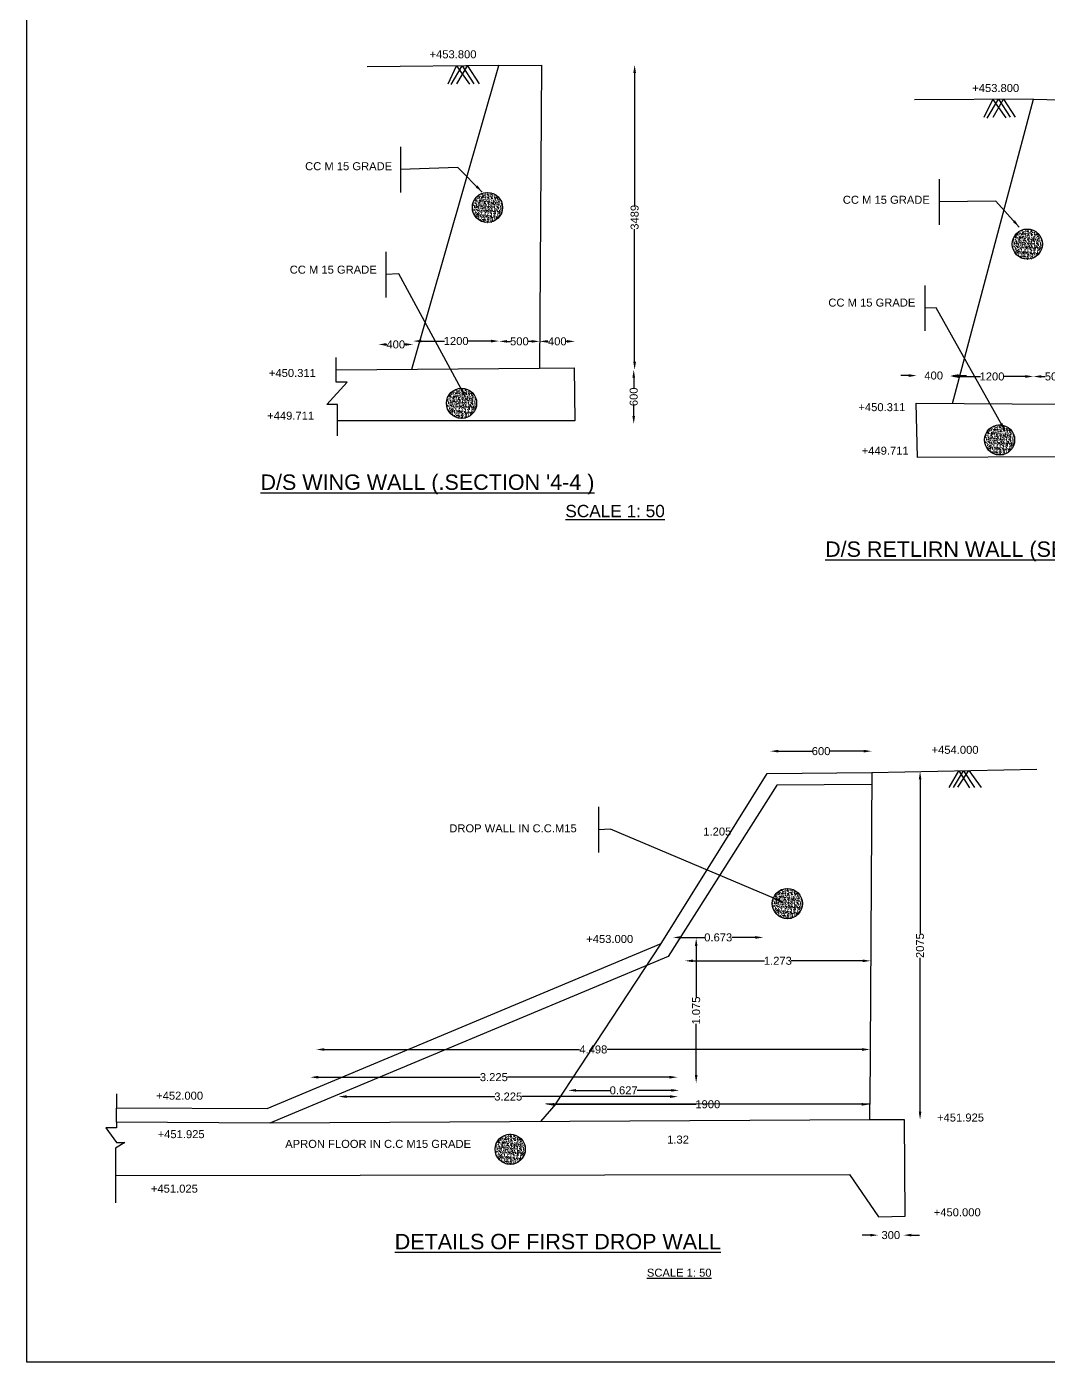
# Model space of a CAD drawing. Header units: millimetres. Extents: x 5124 to 2523482, y 2311 to 44401310.
# Drawn here: x 2518477 to 2520136, y 44397501 to 44399670 of the extents above; entities that cross this region are included whole.
import ezdxf

# ---------------------------------------------------------------- set-up
doc = ezdxf.new("R2010")
doc.units = ezdxf.units.MM
doc.header["$MEASUREMENT"] = 0
for name, color, linetype in [('DIMENSION', 7, 'Continuous'), ('DRAWING', 2, 'Continuous'), ('TEXT', 7, 'Continuous')]:
    doc.layers.add(name, color=color, linetype=linetype)
doc.styles.get("Standard").update_dxf_attribs({"font": 'arial.ttf', "height": 13})
doc.dimstyles.get("Standard").update_dxf_attribs({"dimtxt": 13, "dimasz": 13, "dimexe": 0.18, "dimexo": 0.0625, "dimgap": 0.09, "dimtad": 0, "dimdec": 0, "dimzin": 0, "dimdsep": 46, "dimtxsty": 'Standard', "dimcen": 0.09, "dimse1": 1, "dimse2": 1, "dimclrd": 1, "dimadec": 0, "dimazin": 0, "dimtfac": 1, "dimtdec": 0, "dimtofl": 0, "dimtmove": 0, "dimatfit": 3, "dimfxl": 1, "dimtolj": 1, "dimtzin": 0, "dimarcsym": 0})

# ---------------------------------------------------------------- blocks, each defined once
blk = doc.blocks.new('*D53')
at = {"layer": 'Defpoints', "color": 0, "transparency": 16777216}
for p in [(2519467.5, 44399608), (2519464, 44399113), (2519466.5, 44399113)]:
    blk.add_point(p, dxfattribs=at)
at = {"layer": 'DIMENSION', "color": 1, "lineweight": -2, "transparency": 16777216}
for p, q in [((2519464, 44399595), (2519464, 44399380)), ((2519464, 44399126), (2519464, 44399341))]:
    blk.add_line(p, q, dxfattribs=at)
at = {"layer": 'DIMENSION', "color": 1, "transparency": 16777216}
for points in [[(2519461.8, 44399595), (2519466.2, 44399595), (2519464, 44399608)], [(2519461.8, 44399126), (2519466.2, 44399126), (2519464, 44399113)]]:
    blk.add_solid(points, dxfattribs=at)
at = {"layer": 'DIMENSION', "color": 0, "transparency": 16777216, "insert": (2519464, 44399360.5), "char_height": 13, "attachment_point": 5, "rotation": 90}
blk.add_mtext('\\A1;3489', dxfattribs=at)
blk = doc.blocks.new('*D54')
at = {"layer": 'Defpoints', "color": 0, "transparency": 16777216}
for p in [(2519464, 44399113), (2519462.5, 44399025), (2519467.5, 44399025)]:
    blk.add_point(p, dxfattribs=at)
at = {"layer": 'DIMENSION', "color": 1, "lineweight": -2, "transparency": 16777216}
for p, q in [((2519462.5, 44399100), (2519462.5, 44399083.5)), ((2519462.5, 44399038), (2519462.5, 44399054.5))]:
    blk.add_line(p, q, dxfattribs=at)
at = {"layer": 'DIMENSION', "color": 1, "transparency": 16777216}
for points in [[(2519460.3, 44399100), (2519464.7, 44399100), (2519462.5, 44399113)], [(2519460.3, 44399038), (2519464.7, 44399038), (2519462.5, 44399025)]]:
    blk.add_solid(points, dxfattribs=at)
at = {"layer": 'DIMENSION', "color": 0, "transparency": 16777216, "insert": (2519462.5, 44399069), "char_height": 13, "attachment_point": 5, "rotation": 90}
blk.add_mtext('\\A1;600', dxfattribs=at)
blk = doc.blocks.new('*D55')
at = {"layer": 'Defpoints', "color": 0, "transparency": 16777216}
for p in [(2519048, 44399155), (2519048, 44399154), (2519104.5, 44399157)]:
    blk.add_point(p, dxfattribs=at)
at = {"layer": 'DIMENSION', "color": 1, "lineweight": -2, "transparency": 16777216}
for p, q in [((2519061, 44399154), (2519061.6, 44399154)), ((2519091.5, 44399154), (2519090.9, 44399154))]:
    blk.add_line(p, q, dxfattribs=at)
at = {"layer": 'DIMENSION', "color": 1, "transparency": 16777216}
for points in [[(2519061, 44399156.2), (2519061, 44399151.8), (2519048, 44399154)], [(2519091.5, 44399156.2), (2519091.5, 44399151.8), (2519104.5, 44399154)]]:
    blk.add_solid(points, dxfattribs=at)
at = {"layer": 'DIMENSION', "color": 0, "transparency": 16777216, "insert": (2519076.2, 44399154), "char_height": 13, "attachment_point": 5}
blk.add_mtext('\\A1;400', dxfattribs=at)
blk = doc.blocks.new('*D56')
at = {"layer": 'Defpoints', "color": 0, "transparency": 16777216}
for p in [(2519104.5, 44399154), (2519244, 44399159.5), (2519244, 44399158)]:
    blk.add_point(p, dxfattribs=at)
at = {"layer": 'DIMENSION', "color": 1, "lineweight": -2, "transparency": 16777216}
for p, q in [((2519117.5, 44399159.5), (2519155.4, 44399159.5)), ((2519231, 44399159.5), (2519193.1, 44399159.5))]:
    blk.add_line(p, q, dxfattribs=at)
at = {"layer": 'DIMENSION', "color": 1, "transparency": 16777216}
for points in [[(2519117.5, 44399161.7), (2519117.5, 44399157.3), (2519104.5, 44399159.5)], [(2519231, 44399161.7), (2519231, 44399157.3), (2519244, 44399159.5)]]:
    blk.add_solid(points, dxfattribs=at)
at = {"layer": 'DIMENSION', "color": 0, "transparency": 16777216, "insert": (2519174.2, 44399159.5), "char_height": 13, "attachment_point": 5}
blk.add_mtext('\\A1;1200', dxfattribs=at)
blk = doc.blocks.new('*D57')
at = {"layer": 'Defpoints', "color": 0, "transparency": 16777216}
for p in [(2519244, 44399159.5), (2519309.8, 44399159), (2519309.8, 44399159)]:
    blk.add_point(p, dxfattribs=at)
at = {"layer": 'DIMENSION', "color": 1, "lineweight": -2, "transparency": 16777216}
for p, q in [((2519257, 44399159), (2519262.5, 44399159)), ((2519296.8, 44399159), (2519291.3, 44399159))]:
    blk.add_line(p, q, dxfattribs=at)
at = {"layer": 'DIMENSION', "color": 1, "transparency": 16777216}
for points in [[(2519257, 44399161.2), (2519257, 44399156.9), (2519244, 44399159)], [(2519296.8, 44399161.2), (2519296.8, 44399156.9), (2519309.8, 44399159)]]:
    blk.add_solid(points, dxfattribs=at)
at = {"layer": 'DIMENSION', "color": 0, "transparency": 16777216, "insert": (2519276.9, 44399159), "char_height": 13, "attachment_point": 5}
blk.add_mtext('\\A1;500', dxfattribs=at)
blk = doc.blocks.new('*D58')
at = {"layer": 'Defpoints', "color": 0, "transparency": 16777216}
for p in [(2519309.8, 44399159), (2519367, 44399159), (2519367, 44399156.5)]:
    blk.add_point(p, dxfattribs=at)
at = {"layer": 'DIMENSION', "color": 1, "lineweight": -2, "transparency": 16777216}
for p, q in [((2519322.8, 44399159), (2519323.7, 44399159)), ((2519354, 44399159), (2519353.1, 44399159))]:
    blk.add_line(p, q, dxfattribs=at)
at = {"layer": 'DIMENSION', "color": 1, "transparency": 16777216}
for points in [[(2519322.8, 44399161.2), (2519322.8, 44399156.8), (2519309.8, 44399159)], [(2519354, 44399161.2), (2519354, 44399156.8), (2519367, 44399159)]]:
    blk.add_solid(points, dxfattribs=at)
at = {"layer": 'DIMENSION', "color": 0, "transparency": 16777216, "insert": (2519338.4, 44399159), "char_height": 13, "attachment_point": 5}
blk.add_mtext('\\A1;400', dxfattribs=at)
blk = doc.blocks.new('*D59')
at = {"layer": 'Defpoints', "color": 0, "transparency": 16777216}
for p in [(2519922, 44399103.5), (2519977, 44399102), (2519922, 44399100.5)]:
    blk.add_point(p, dxfattribs=at)
at = {"layer": 'DIMENSION', "color": 1, "lineweight": -2, "transparency": 16777216}
for p, q in [((2519909, 44399103.5), (2519896, 44399103.5)), ((2519990, 44399103.5), (2520003, 44399103.5))]:
    blk.add_line(p, q, dxfattribs=at)
at = {"layer": 'DIMENSION', "color": 1, "transparency": 16777216}
for points in [[(2519909, 44399105.7), (2519909, 44399101.3), (2519922, 44399103.5)], [(2519990, 44399105.7), (2519990, 44399101.3), (2519977, 44399103.5)]]:
    blk.add_solid(points, dxfattribs=at)
at = {"layer": 'DIMENSION', "color": 0, "transparency": 16777216, "insert": (2519949.5, 44399103.5), "char_height": 13, "attachment_point": 5}
blk.add_mtext('\\A1;400', dxfattribs=at)
blk = doc.blocks.new('*D60')
at = {"layer": 'Defpoints', "color": 0, "transparency": 16777216}
for p in [(2519977, 44399106), (2520111.5, 44399102.5), (2520111.5, 44399102)]:
    blk.add_point(p, dxfattribs=at)
at = {"layer": 'DIMENSION', "color": 1, "lineweight": -2, "transparency": 16777216}
for p, q in [((2519990, 44399102), (2520025.4, 44399102)), ((2520098.5, 44399102), (2520063.1, 44399102))]:
    blk.add_line(p, q, dxfattribs=at)
at = {"layer": 'DIMENSION', "color": 1, "transparency": 16777216}
for points in [[(2519990, 44399104.2), (2519990, 44399099.8), (2519977, 44399102)], [(2520098.5, 44399104.2), (2520098.5, 44399099.8), (2520111.5, 44399102)]]:
    blk.add_solid(points, dxfattribs=at)
at = {"layer": 'DIMENSION', "color": 0, "transparency": 16777216, "insert": (2520044.2, 44399102), "char_height": 13, "attachment_point": 5}
blk.add_mtext('\\A1;1200', dxfattribs=at)
blk = doc.blocks.new('*D61')
at = {"layer": 'Defpoints', "color": 0, "transparency": 16777216}
for p in [(2520111.5, 44399102), (2520178.8, 44399102.3), (2520178.8, 44399102)]:
    blk.add_point(p, dxfattribs=at)
at = {"layer": 'DIMENSION', "color": 1, "lineweight": -2, "transparency": 16777216}
for p, q in [((2520124.5, 44399102), (2520130.7, 44399102)), ((2520165.8, 44399102), (2520159.6, 44399102))]:
    blk.add_line(p, q, dxfattribs=at)
at = {"layer": 'DIMENSION', "color": 1, "transparency": 16777216}
for points in [[(2520124.5, 44399104.2), (2520124.5, 44399099.8), (2520111.5, 44399102)], [(2520165.8, 44399104.2), (2520165.8, 44399099.8), (2520178.8, 44399102)]]:
    blk.add_solid(points, dxfattribs=at)
at = {"layer": 'DIMENSION', "color": 0, "transparency": 16777216, "insert": (2520145.1, 44399102), "char_height": 13, "attachment_point": 5}
blk.add_mtext('\\A1;500', dxfattribs=at)
blk = doc.blocks.new('*D99')
at = {"layer": 'Defpoints', "color": 0, "transparency": 16777216}
for p in [(2519859.4, 44397709), (2519900.4, 44397707.5), (2519900.4, 44397707.5)]:
    blk.add_point(p, dxfattribs=at)
at = {"layer": 'DIMENSION', "color": 1, "lineweight": -2, "transparency": 16777216}
for p, q in [((2519846.4, 44397707.5), (2519833.4, 44397707.5)), ((2519913.4, 44397707.5), (2519926.4, 44397707.5))]:
    blk.add_line(p, q, dxfattribs=at)
at = {"layer": 'DIMENSION', "color": 1, "transparency": 16777216}
for points in [[(2519846.4, 44397709.7), (2519846.4, 44397705.3), (2519859.4, 44397707.5)], [(2519913.4, 44397709.7), (2519913.4, 44397705.3), (2519900.4, 44397707.5)]]:
    blk.add_solid(points, dxfattribs=at)
at = {"layer": 'DIMENSION', "color": 0, "transparency": 16777216, "insert": (2519879.9, 44397707.5), "char_height": 13, "attachment_point": 5}
blk.add_mtext('\\A1;300', dxfattribs=at)
blk = doc.blocks.new('*D100')
at = {"layer": 'Defpoints', "color": 0, "transparency": 16777216}
for p in [(2519927.4, 44398460.5), (2519929, 44398460.5), (2519925.4, 44397895)]:
    blk.add_point(p, dxfattribs=at)
at = {"layer": 'DIMENSION', "color": 1, "lineweight": -2, "transparency": 16777216}
for p, q in [((2519927.4, 44398447.5), (2519927.4, 44398197.4)), ((2519927.4, 44397908), (2519927.4, 44398158.1))]:
    blk.add_line(p, q, dxfattribs=at)
at = {"layer": 'DIMENSION', "color": 1, "transparency": 16777216}
for points in [[(2519925.3, 44398447.5), (2519929.6, 44398447.5), (2519927.4, 44398460.5)], [(2519925.3, 44397908), (2519929.6, 44397908), (2519927.4, 44397895)]]:
    blk.add_solid(points, dxfattribs=at)
at = {"layer": 'DIMENSION', "color": 0, "transparency": 16777216, "insert": (2519927.4, 44398177.7), "char_height": 13, "attachment_point": 5, "rotation": 90}
blk.add_mtext('\\A1;2075', dxfattribs=at)
blk = doc.blocks.new('*D101')
at = {"layer": 'Defpoints', "color": 0, "transparency": 16777216}
for p in [(2519319.9, 44397920.5), (2519845.8, 44397920), (2519845.8, 44397920)]:
    blk.add_point(p, dxfattribs=at)
at = {"layer": 'DIMENSION', "color": 1, "lineweight": -2, "transparency": 16777216}
for p, q in [((2519332.9, 44397920), (2519564, 44397920)), ((2519832.8, 44397920), (2519601.7, 44397920))]:
    blk.add_line(p, q, dxfattribs=at)
at = {"layer": 'DIMENSION', "color": 1, "transparency": 16777216}
for points in [[(2519332.9, 44397922.2), (2519332.9, 44397917.8), (2519319.9, 44397920)], [(2519832.8, 44397922.2), (2519832.8, 44397917.8), (2519845.8, 44397920)]]:
    blk.add_solid(points, dxfattribs=at)
at = {"layer": 'DIMENSION', "color": 0, "transparency": 16777216, "insert": (2519582.8, 44397920), "char_height": 13, "attachment_point": 5}
blk.add_mtext('\\A1;1900', dxfattribs=at)
blk = doc.blocks.new('*D102')
at = {"layer": 'Defpoints', "color": 0, "transparency": 16777216}
for p in [(2519533.4, 44397964), (2519533.4, 44397962), (2518937.5, 44397916.9)]:
    blk.add_point(p, dxfattribs=at)
at = {"layer": 'DIMENSION', "color": 1, "lineweight": -2, "transparency": 16777216}
for p, q in [((2518950.5, 44397964), (2519213.4, 44397964)), ((2519520.4, 44397964), (2519257.5, 44397964))]:
    blk.add_line(p, q, dxfattribs=at)
at = {"layer": 'DIMENSION', "color": 1, "transparency": 16777216}
for points in [[(2518950.5, 44397966.2), (2518950.5, 44397961.8), (2518937.5, 44397964)], [(2519520.4, 44397966.2), (2519520.4, 44397961.8), (2519533.4, 44397964)]]:
    blk.add_solid(points, dxfattribs=at)
at = {"layer": 'DIMENSION', "color": 0, "transparency": 16777216, "insert": (2519235.4, 44397964), "char_height": 13, "attachment_point": 5}
blk.add_mtext('\\A1;3.225', dxfattribs=at)
blk = doc.blocks.new('*D103')
at = {"layer": 'Defpoints', "color": 0, "transparency": 16777216}
for p in [(2519356, 44397951.1), (2519356, 44397942.6), (2519536.4, 44397945.5)]:
    blk.add_point(p, dxfattribs=at)
at = {"layer": 'DIMENSION', "color": 1, "lineweight": -2, "transparency": 16777216}
for p, q in [((2519369, 44397942.6), (2519424.2, 44397942.6)), ((2519523.4, 44397942.6), (2519468.3, 44397942.6))]:
    blk.add_line(p, q, dxfattribs=at)
at = {"layer": 'DIMENSION', "color": 1, "transparency": 16777216}
for points in [[(2519369, 44397944.8), (2519369, 44397940.5), (2519356, 44397942.6)], [(2519523.4, 44397944.8), (2519523.4, 44397940.5), (2519536.4, 44397942.6)]]:
    blk.add_solid(points, dxfattribs=at)
at = {"layer": 'DIMENSION', "color": 0, "transparency": 16777216, "insert": (2519446.2, 44397942.6), "char_height": 13, "attachment_point": 5}
blk.add_mtext('\\A1;0.627', dxfattribs=at)
blk = doc.blocks.new('*D104')
at = {"layer": 'Defpoints', "color": 0, "transparency": 16777216}
for p in [(2519534.4, 44397954.5), (2518983.3, 44397936.1), (2518983.3, 44397932.5)]:
    blk.add_point(p, dxfattribs=at)
at = {"layer": 'DIMENSION', "color": 1, "lineweight": -2, "transparency": 16777216}
for p, q in [((2518996.3, 44397932.5), (2519236.8, 44397932.5)), ((2519521.4, 44397932.5), (2519280.9, 44397932.5))]:
    blk.add_line(p, q, dxfattribs=at)
at = {"layer": 'DIMENSION', "color": 1, "transparency": 16777216}
for points in [[(2518996.3, 44397934.7), (2518996.3, 44397930.3), (2518983.3, 44397932.5)], [(2519521.4, 44397934.7), (2519521.4, 44397930.3), (2519534.4, 44397932.5)]]:
    blk.add_solid(points, dxfattribs=at)
at = {"layer": 'DIMENSION', "color": 0, "transparency": 16777216, "insert": (2519258.8, 44397932.5), "char_height": 13, "attachment_point": 5}
blk.add_mtext('\\A1;3.225', dxfattribs=at)
blk = doc.blocks.new('*D105')
at = {"layer": 'Defpoints', "color": 0, "transparency": 16777216}
for p in [(2519846.3, 44398009), (2519846.3, 44398009), (2518947.4, 44397985)]:
    blk.add_point(p, dxfattribs=at)
at = {"layer": 'DIMENSION', "color": 1, "lineweight": -2, "transparency": 16777216}
for p, q in [((2518960.4, 44398009), (2519374.6, 44398009)), ((2519833.3, 44398009), (2519419.2, 44398009))]:
    blk.add_line(p, q, dxfattribs=at)
at = {"layer": 'DIMENSION', "color": 1, "transparency": 16777216}
for points in [[(2518960.4, 44398011.2), (2518960.4, 44398006.8), (2518947.4, 44398009)], [(2519833.3, 44398011.2), (2519833.3, 44398006.8), (2519846.3, 44398009)]]:
    blk.add_solid(points, dxfattribs=at)
at = {"layer": 'DIMENSION', "color": 0, "transparency": 16777216, "insert": (2519396.9, 44398009), "char_height": 13, "attachment_point": 5}
blk.add_mtext('\\A1;4.498', dxfattribs=at)
blk = doc.blocks.new('*D106')
at = {"layer": 'Defpoints', "color": 0, "transparency": 16777216}
for p in [(2519847, 44398153), (2519847, 44398136), (2519545.9, 44398123)]:
    blk.add_point(p, dxfattribs=at)
at = {"layer": 'DIMENSION', "color": 1, "lineweight": -2, "transparency": 16777216}
for p, q in [((2519558.9, 44398153), (2519675.1, 44398153)), ((2519834, 44398153), (2519717.9, 44398153))]:
    blk.add_line(p, q, dxfattribs=at)
at = {"layer": 'DIMENSION', "color": 1, "transparency": 16777216}
for points in [[(2519558.9, 44398155.2), (2519558.9, 44398150.8), (2519545.9, 44398153)], [(2519834, 44398155.2), (2519834, 44398150.8), (2519847, 44398153)]]:
    blk.add_solid(points, dxfattribs=at)
at = {"layer": 'DIMENSION', "color": 0, "transparency": 16777216, "insert": (2519696.5, 44398153), "char_height": 13, "attachment_point": 5}
blk.add_mtext('\\A1;1.273', dxfattribs=at)
blk = doc.blocks.new('*D107')
at = {"layer": 'Defpoints', "color": 0, "transparency": 16777216}
for p in [(2519526.4, 44398191), (2519526.4, 44398172.6), (2519672.9, 44398178)]:
    blk.add_point(p, dxfattribs=at)
at = {"layer": 'DIMENSION', "color": 1, "lineweight": -2, "transparency": 16777216}
for p, q in [((2519539.4, 44398191), (2519577.6, 44398191)), ((2519659.9, 44398191), (2519621.7, 44398191))]:
    blk.add_line(p, q, dxfattribs=at)
at = {"layer": 'DIMENSION', "color": 1, "transparency": 16777216}
for points in [[(2519539.4, 44398193.2), (2519539.4, 44398188.8), (2519526.4, 44398191)], [(2519659.9, 44398193.2), (2519659.9, 44398188.8), (2519672.9, 44398191)]]:
    blk.add_solid(points, dxfattribs=at)
at = {"layer": 'DIMENSION', "color": 0, "transparency": 16777216, "insert": (2519599.7, 44398191), "char_height": 13, "attachment_point": 5}
blk.add_mtext('\\A1;0.673', dxfattribs=at)
blk = doc.blocks.new('*D108')
at = {"layer": 'Defpoints', "color": 0, "transparency": 16777216}
for p in [(2519532.9, 44398189.9), (2519534.4, 44397954.5), (2519563.9, 44397954.5)]:
    blk.add_point(p, dxfattribs=at)
at = {"layer": 'DIMENSION', "color": 1, "lineweight": -2, "transparency": 16777216}
for p, q in [((2519563.9, 44398176.9), (2519563.9, 44398093.7)), ((2519563.9, 44397967.5), (2519563.9, 44398050.7))]:
    blk.add_line(p, q, dxfattribs=at)
at = {"layer": 'DIMENSION', "color": 1, "transparency": 16777216}
for points in [[(2519561.8, 44398176.9), (2519566.1, 44398176.9), (2519563.9, 44398189.9)], [(2519561.8, 44397967.5), (2519566.1, 44397967.5), (2519563.9, 44397954.5)]]:
    blk.add_solid(points, dxfattribs=at)
at = {"layer": 'DIMENSION', "color": 0, "transparency": 16777216, "insert": (2519563.9, 44398072.2), "char_height": 13, "attachment_point": 5, "rotation": 90}
blk.add_mtext('\\A1;1.075', dxfattribs=at)
blk = doc.blocks.new('*D109')
at = {"layer": 'Defpoints', "color": 0, "transparency": 16777216}
for p in [(2519684.4, 44398497), (2519848.9, 44398494), (2519848.9, 44398493.5)]:
    blk.add_point(p, dxfattribs=at)
at = {"layer": 'DIMENSION', "color": 1, "lineweight": -2, "transparency": 16777216}
for p, q in [((2519697.4, 44398493.5), (2519752.2, 44398493.5)), ((2519835.9, 44398493.5), (2519781.1, 44398493.5))]:
    blk.add_line(p, q, dxfattribs=at)
at = {"layer": 'DIMENSION', "color": 1, "transparency": 16777216}
for points in [[(2519697.4, 44398495.7), (2519697.4, 44398491.3), (2519684.4, 44398493.5)], [(2519835.9, 44398495.7), (2519835.9, 44398491.3), (2519848.9, 44398493.5)]]:
    blk.add_solid(points, dxfattribs=at)
at = {"layer": 'DIMENSION', "color": 0, "transparency": 16777216, "insert": (2519766.7, 44398493.5), "char_height": 13, "attachment_point": 5}
blk.add_mtext('\\A1;600', dxfattribs=at)

msp = doc.modelspace()

# ---------------------------------------------------------------- hatches: boundary and pattern name
at = {"layer": 'DIMENSION'}
h = msp.add_hatch(dxfattribs=at)
h.set_pattern_fill('AR-CONC', color=0, style=0)
h.set_pattern_definition([(50, (-521.5, -1297), (7.172601826, -0.6275213498), [0.75, -8.25]), (355, (-521.5, -1297), (-1.3875133361, 7.521921337), [0.6, -6.6]), (100.4514, (-520.902, -1297.052), (5.7850938171, 6.8943954206), [0.6374019, -7.01142112]), (46.1842, (-521.5, -1295), (10.6724104863, -1.6551901433), [1.125, -12.375]), (96.6356, (-520.611, -1295.138), (9.3466270555, 9.741178709), [0.95610288, -10.51713]), (351.1842, (-521.5, -1295), (9.3466194513, 9.7411860093), [0.9, -9.9]), (21, (-520.5, -1295.5), (5.9690705212, -4.02618890665), [0.75, -8.25]), (326, (-520.5, -1295.5), (2.4331533192, 7.2515004505), [0.6, -6.6]), (71.4514, (-520.0026, -1295.8355), (8.4022262858, 3.2253049671), [0.6374019, -7.01142112]), (37.5, (-521.5, -1297), (0.12159855317, 3.32893853831), [0, -6.52, 0, -6.7, 0, -6.625]), (7.5, (-521.5, -1297), (2.63069537442, 3.94411711882), [0, -3.82, 0, -6.37, 0, -2.525]), (327.5, (-523.73, -1297), (5.33822436172, -0.22554871734), [0, -2.5, 0, -7.8, 0, -10.35]), (317.5, (-524.73, -1297), (5.8318616934, 1.0010498233), [0, -3.25, 0, -5.18, 0, -7.35])])
h.paths.add_polyline_path([(2519249.5, 44399376.5, 1), (2519200.5, 44399376.5, 1)])
h = msp.add_hatch(dxfattribs=at)
h.set_pattern_fill('AR-CONC', color=0, style=0)
h.set_pattern_definition([(50, (355, -1356.5), (7.172601826, -0.6275213498), [0.75, -8.25]), (355, (355, -1356.5), (-1.3875133361, 7.521921337), [0.6, -6.6]), (100.4514, (355.598, -1356.552), (5.7850938171, 6.8943954206), [0.6374019, -7.01142112]), (46.1842, (355, -1354.5), (10.6724104863, -1.6551901433), [1.125, -12.375]), (96.6356, (355.889, -1354.638), (9.3466270555, 9.741178709), [0.95610288, -10.51713]), (351.1842, (355, -1354.5), (9.3466194513, 9.7411860093), [0.9, -9.9]), (21, (356, -1355), (5.9690705212, -4.02618890665), [0.75, -8.25]), (326, (356, -1355), (2.4331533192, 7.2515004505), [0.6, -6.6]), (71.4514, (356.4974, -1355.3355), (8.4022262858, 3.2253049671), [0.6374019, -7.01142112]), (37.5, (355, -1356.5), (0.12159855317, 3.32893853831), [0, -6.52, 0, -6.7, 0, -6.625]), (7.5, (355, -1356.5), (2.63069537442, 3.94411711882), [0, -3.82, 0, -6.37, 0, -2.525]), (327.5, (352.77, -1356.5), (5.33822436172, -0.22554871734), [0, -2.5, 0, -7.8, 0, -10.35]), (317.5, (351.77, -1356.5), (5.8318616934, 1.0010498233), [0, -3.25, 0, -5.18, 0, -7.35])])
h.paths.add_polyline_path([(2520126, 44399317, 1), (2520077, 44399317, 1)])
h = msp.add_hatch(dxfattribs=at)
h.set_pattern_fill('AR-CONC', color=0, style=0)
h.set_pattern_definition([(50, (-563.5, -1615), (7.172601826, -0.6275213498), [0.75, -8.25]), (355, (-563.5, -1615), (-1.3875133361, 7.521921337), [0.6, -6.6]), (100.4514, (-562.902, -1615.052), (5.7850938171, 6.8943954206), [0.6374019, -7.01142112]), (46.1842, (-563.5, -1613), (10.6724104863, -1.6551901433), [1.125, -12.375]), (96.6356, (-562.611, -1613.138), (9.3466270555, 9.741178709), [0.95610288, -10.51713]), (351.1842, (-563.5, -1613), (9.3466194513, 9.7411860093), [0.9, -9.9]), (21, (-562.5, -1613.5), (5.9690705212, -4.02618890665), [0.75, -8.25]), (326, (-562.5, -1613.5), (2.4331533192, 7.2515004505), [0.6, -6.6]), (71.4514, (-562.0026, -1613.8355), (8.4022262858, 3.2253049671), [0.6374019, -7.01142112]), (37.5, (-563.5, -1615), (0.12159855317, 3.32893853831), [0, -6.52, 0, -6.7, 0, -6.625]), (7.5, (-563.5, -1615), (2.63069537442, 3.94411711882), [0, -3.82, 0, -6.37, 0, -2.525]), (327.5, (-565.73, -1615), (5.33822436172, -0.22554871734), [0, -2.5, 0, -7.8, 0, -10.35]), (317.5, (-566.73, -1615), (5.8318616934, 1.0010498233), [0, -3.25, 0, -5.18, 0, -7.35])])
h.paths.add_polyline_path([(2519207.5, 44399058.5, 1), (2519158.5, 44399058.5, 1)])
h = msp.add_hatch(dxfattribs=at)
h.set_pattern_fill('AR-CONC', color=0, style=0)
h.set_pattern_definition([(50, (310, -1674.5), (7.172601826, -0.6275213498), [0.75, -8.25]), (355, (310, -1674.5), (-1.3875133361, 7.521921337), [0.6, -6.6]), (100.4514, (310.598, -1674.552), (5.7850938171, 6.8943954206), [0.6374019, -7.01142112]), (46.1842, (310, -1672.5), (10.6724104863, -1.6551901433), [1.125, -12.375]), (96.6356, (310.889, -1672.638), (9.3466270555, 9.741178709), [0.95610288, -10.51713]), (351.1842, (310, -1672.5), (9.3466194513, 9.7411860093), [0.9, -9.9]), (21, (311, -1673), (5.9690705212, -4.02618890665), [0.75, -8.25]), (326, (311, -1673), (2.4331533192, 7.2515004505), [0.6, -6.6]), (71.4514, (311.4974, -1673.3355), (8.4022262858, 3.2253049671), [0.6374019, -7.01142112]), (37.5, (310, -1674.5), (0.12159855317, 3.32893853831), [0, -6.52, 0, -6.7, 0, -6.625]), (7.5, (310, -1674.5), (2.63069537442, 3.94411711882), [0, -3.82, 0, -6.37, 0, -2.525]), (327.5, (307.77, -1674.5), (5.33822436172, -0.22554871734), [0, -2.5, 0, -7.8, 0, -10.35]), (317.5, (306.77, -1674.5), (5.8318616934, 1.0010498233), [0, -3.25, 0, -5.18, 0, -7.35])])
h.paths.add_polyline_path([(2520081, 44398999, 1), (2520032, 44398999, 1)])
h = msp.add_hatch(dxfattribs=at)
h.set_pattern_fill('AR-CONC', color=0, style=0)
h.set_pattern_definition([(50, (-34.5, -2427.5), (7.172601826, -0.6275213498), [0.75, -8.25]), (355, (-34.5, -2427.5), (-1.3875133361, 7.521921337), [0.6, -6.6]), (100.4514, (-33.902, -2427.552), (5.7850938171, 6.8943954206), [0.6374019, -7.01142112]), (46.1842, (-34.5, -2425.5), (10.6724104863, -1.6551901433), [1.125, -12.375]), (96.6356, (-33.611, -2425.638), (9.3466270555, 9.741178709), [0.95610288, -10.51713]), (351.1842, (-34.5, -2425.5), (9.3466194513, 9.7411860093), [0.9, -9.9]), (21, (-33.5, -2426), (5.9690705212, -4.02618890665), [0.75, -8.25]), (326, (-33.5, -2426), (2.4331533192, 7.2515004505), [0.6, -6.6]), (71.4514, (-33.0026, -2426.3355), (8.4022262858, 3.2253049671), [0.6374019, -7.01142112]), (37.5, (-34.5, -2427.5), (0.12159855317, 3.32893853831), [0, -6.52, 0, -6.7, 0, -6.625]), (7.5, (-34.5, -2427.5), (2.63069537442, 3.94411711882), [0, -3.82, 0, -6.37, 0, -2.525]), (327.5, (-36.73, -2427.5), (5.33822436172, -0.22554871734), [0, -2.5, 0, -7.8, 0, -10.35]), (317.5, (-37.73, -2427.5), (5.8318616934, 1.0010498233), [0, -3.25, 0, -5.18, 0, -7.35])])
h.paths.add_polyline_path([(2519736.5, 44398246, 1), (2519687.5, 44398246, 1)])
h = msp.add_hatch(dxfattribs=at)
h.set_pattern_fill('AR-CONC', color=0, style=0)
h.set_pattern_definition([(50, (-484.5, -2826.5), (7.172601826, -0.6275213498), [0.75, -8.25]), (355, (-484.5, -2826.5), (-1.3875133361, 7.521921337), [0.6, -6.6]), (100.4514, (-483.902, -2826.552), (5.7850938171, 6.8943954206), [0.6374019, -7.01142112]), (46.1842, (-484.5, -2824.5), (10.6724104863, -1.6551901433), [1.125, -12.375]), (96.6356, (-483.611, -2824.638), (9.3466270555, 9.741178709), [0.95610288, -10.51713]), (351.1842, (-484.5, -2824.5), (9.3466194513, 9.7411860093), [0.9, -9.9]), (21, (-483.5, -2825), (5.9690705212, -4.02618890665), [0.75, -8.25]), (326, (-483.5, -2825), (2.4331533192, 7.2515004505), [0.6, -6.6]), (71.4514, (-483.0026, -2825.3355), (8.4022262858, 3.2253049671), [0.6374019, -7.01142112]), (37.5, (-484.5, -2826.5), (0.12159855317, 3.32893853831), [0, -6.52, 0, -6.7, 0, -6.625]), (7.5, (-484.5, -2826.5), (2.63069537442, 3.94411711882), [0, -3.82, 0, -6.37, 0, -2.525]), (327.5, (-486.73, -2826.5), (5.33822436172, -0.22554871734), [0, -2.5, 0, -7.8, 0, -10.35]), (317.5, (-487.73, -2826.5), (5.8318616934, 1.0010498233), [0, -3.25, 0, -5.18, 0, -7.35])])
h.paths.add_polyline_path([(2519286.5, 44397847, 1), (2519237.5, 44397847, 1)])

# ---------------------------------------------------------------- linework, layer by layer
at = {"layer": 'DIMENSION', "color": 0}
msp.add_lwpolyline([(2523473, 44397501), (2518477, 44397501), (2518477, 44401310.5), (2523473, 44401310.5)], close=True, dxfattribs=at)
at = {"layer": 'DIMENSION'}
for points in [[(2519084, 44399475), (2519084, 44399401)], [(2519958.5, 44399422.5), (2519958.5, 44399348.5)], [(2519060, 44399304.5), (2519060, 44399230.5)], [(2519935, 44399250), (2519935, 44399176)], [(2519405.4, 44398403), (2519405.4, 44398329)]]:
    msp.add_lwpolyline(points, dxfattribs=at)
at = {"layer": 'DIMENSION', "color": 0}
for centre in [(2519225, 44399376.5), (2520101.5, 44399317), (2519183, 44399058.5), (2520056.5, 44398999), (2519712, 44398246), (2519262, 44397847)]:
    msp.add_circle(centre, 24.5, dxfattribs=at)
at = {"layer": 'DRAWING', "color": 0}
for points in [[(2519102.5, 44399113.9), (2519243.5, 44399607), (2519030, 44399605)], [(2519161, 44399577.5), (2519175, 44399606.4), (2519196, 44399576.5)], [(2519166, 44399576), (2519184, 44399606.4), (2519203, 44399577.5)], [(2519175.5, 44399577.5), (2519192.5, 44399606.5), (2519211.5, 44399577.5)], [(2519243.5, 44399607), (2519313, 44399607.7), (2519309.5, 44399115.5)], [(2519980, 44399058.1), (2520111.5, 44399552.5), (2519918.5, 44399551.5)], [(2520031.5, 44399523.2), (2520045.5, 44399552.1), (2520066.5, 44399522.2)], [(2520036.5, 44399521.7), (2520054.5, 44399552.2), (2520073.5, 44399523.2)], [(2520046, 44399523.2), (2520063, 44399552.2), (2520082, 44399523.2)], [(2520111.5, 44399552.5), (2520176.5, 44399551), (2520179, 44399056.8)], [(2518981.5, 44399005.5), (2518981.5, 44399056.5), (2518964, 44399056.5), (2518997, 44399093), (2518979.5, 44399093), (2518979.5, 44399133)], [(2518979.5, 44399113), (2519309.5, 44399115.5), (2519366, 44399115.9), (2519366.7, 44399030), (2518981.5, 44399030)], [(2519923, 44398970.5), (2519921, 44399058.5), (2520233, 44399056.5), (2520231.9, 44398887), (2520192, 44398887.3), (2520152, 44398971.5), (2519923, 44398970.5)], [(2519335.9, 44397920.5), (2519505.4, 44398178.5), (2519679.4, 44398457.5), (2519848.9, 44398459), (2520116.9, 44398464)], [(2519848.9, 44398459), (2519845.8, 44397920)], [(2519974.9, 44398434.5), (2519990.4, 44398461.6), (2520007.9, 44398434)], [(2519981.9, 44398434.5), (2519997.9, 44398461.8), (2520015.9, 44398434.5)], [(2519988.9, 44398435), (2520006.4, 44398461.9), (2520026.4, 44398434.5)], [(2519848.8, 44398439.5), (2519694.9, 44398438.5), (2519518.4, 44398160), (2518871.9, 44397889.5), (2518622.9, 44397891), (2518622.9, 44397881.5), (2518605.4, 44397881.5), (2518622.9, 44397858), (2518636.4, 44397858), (2518620.9, 44397848.5)], [(2518623.1, 44397914), (2518867.4, 44397913), (2519507, 44398181)], [(2518622.9, 44397891), (2518623.2, 44397937)], [(2518620.9, 44397804.3), (2519812.9, 44397806), (2519859.9, 44397737), (2519903.4, 44397738.5), (2519902.4, 44397895), (2519845.9, 44397894.6), (2519845.8, 44397920), (2519319.9, 44397920.5)], [(2519335.9, 44397920.5), (2519311.4, 44397891.8)], [(2519845.9, 44397894.6), (2518871.9, 44397889.5)], [(2518620.9, 44397848.5), (2518620.9, 44397760)]]:
    msp.add_lwpolyline(points, dxfattribs=at)

# ---------------------------------------------------------------- texts
at = {"layer": 'TEXT', "color": 0}
for s, height, p in [('+453.800', 13, (2519131, 44399618.8)), ('+453.800', 13, (2520012.1, 44399564)), ('CC M 15 GRADE', 13, (2518929, 44399437)), ('CC M 15 GRADE', 13, (2519802, 44399382.5)), ('CC M 15 GRADE', 13, (2518904, 44399269)), ('CC M 15 GRADE', 13, (2519778.5, 44399215.5)), ('+450.311', 13, (2518870.2, 44399101.2)), ('+450.311', 13, (2519827.3, 44399045.7)), ('+449.711', 13, (2518867.4, 44399031.9)), ('+449.711', 13, (2519832.6, 44398975)), ("%%UD/S WING WALL (.SECTION '4-4 )", 25, (2518856.5, 44398917.9)), ('%%USCALE 1: 50', 20, (2519351.5, 44398873.5)), ("%%UD/S RETLIRN WALL (SECTION '7-7)", 25, (2519773.2, 44398809.1)), ('+454.000', 13, (2519946.1, 44398489.2)), ('DROP WALL IN C.C.M15', 13, (2519163.1, 44398361.7)), ('1.205', 13, (2519575.5, 44398356.5)), ('+453.000', 13, (2519385.4, 44398182)), ('+452.000', 13, (2518687.1, 44397927.5)), ('+451.925', 13, (2519955, 44397892)), ('+451.925', 13, (2518689.6, 44397865)), ('1.32', 13, (2519516.8, 44397856.2)), ('APRON FLOOR IN C.C M15 GRADE', 13, (2518896.7, 44397849.2)), ('+451.025', 13, (2518678.6, 44397776.5)), ('+450.000', 13, (2519949.6, 44397738.1)), ('%%UDETAILS OF FIRST DROP WALL', 25, (2519074.5, 44397684.6)), ('%%USCALE 1: 50', 13, (2519483.9, 44397640))]:
    msp.add_text(s, height=height, dxfattribs=at).set_placement(p)

# ---------------------------------------------------------------- dimensions: what is measured, and where the dimension line sits
at = {"layer": 'DIMENSION', "color": 0}
for base, p1, p2, text, picture, middle in [((2519464, 44399113), (2519467.5, 44399608), (2519466.5, 44399113), '3489', '*D53', (2519464, 44399360.5)), ((2519462.5, 44399025), (2519464, 44399113), (2519467.5, 44399025), '600', '*D54', (2519462.5, 44399069)), ((2519927.4, 44398460.5), (2519925.4, 44397895), (2519929, 44398460.5), '2075', '*D100', (2519927.4, 44398177.7)), ((2519563.9, 44397954.5), (2519532.9, 44398189.9), (2519534.4, 44397954.5), '1.075', '*D108', (2519563.9, 44398072.2))]:
    dim = msp.add_linear_dim(base=base, p1=p1, p2=p2, angle=90, text=text, dimstyle='Standard', dxfattribs=at)
    dim.commit()
    dim.dimension.update_dxf_attribs({"geometry": picture, "text_midpoint": middle})
for base, p1, p2, text, picture, middle in [((2519244, 44399159.5), (2519104.5, 44399154), (2519244, 44399158), '1200', '*D56', (2519174.2, 44399159.5)), ((2519309.8, 44399159), (2519244, 44399159.5), (2519309.8, 44399159), '500', '*D57', (2519276.9, 44399159)), ((2519367, 44399159), (2519309.8, 44399159), (2519367, 44399156.5), '400', '*D58', (2519338.4, 44399159)), ((2519048, 44399154), (2519104.5, 44399157), (2519048, 44399155), '400', '*D55', (2519076.2, 44399154)), ((2519922, 44399103.5), (2519977, 44399102), (2519922, 44399100.5), '400', '*D59', (2519949.5, 44399103.5)), ((2520111.5, 44399102), (2519977, 44399106), (2520111.5, 44399102.5), '1200', '*D60', (2520044.2, 44399102)), ((2520178.8, 44399102), (2520111.5, 44399102), (2520178.8, 44399102.3), '500', '*D61', (2520145.1, 44399102)), ((2519848.9, 44398493.5), (2519684.4, 44398497), (2519848.9, 44398494), '600', '*D109', (2519766.7, 44398493.5)), ((2519526.4, 44398191), (2519672.9, 44398178), (2519526.4, 44398172.6), '0.673', '*D107', (2519599.7, 44398191)), ((2519847, 44398153), (2519545.9, 44398123), (2519847, 44398136), '1.273', '*D106', (2519696.5, 44398153)), ((2519846.3, 44398009), (2518947.4, 44397985), (2519846.3, 44398009), '4.498', '*D105', (2519396.9, 44398009)), ((2519533.4, 44397964), (2518937.5, 44397916.9), (2519533.4, 44397962), '3.225', '*D102', (2519235.4, 44397964)), ((2518983.3, 44397932.5), (2519534.4, 44397954.5), (2518983.3, 44397936.1), '3.225', '*D104', (2519258.8, 44397932.5)), ((2519356, 44397942.6), (2519536.4, 44397945.5), (2519356, 44397951.1), '0.627', '*D103', (2519446.2, 44397942.6)), ((2519845.8, 44397920), (2519319.9, 44397920.5), (2519845.8, 44397920), '1900', '*D101', (2519582.8, 44397920)), ((2519900.4, 44397707.5), (2519859.4, 44397709), (2519900.4, 44397707.5), '300', '*D99', (2519879.9, 44397707.5))]:
    dim = msp.add_linear_dim(base=base, p1=p1, p2=p2, text=text, dimstyle='Standard', dxfattribs=at)
    dim.commit()
    dim.dimension.update_dxf_attribs({"geometry": picture, "text_midpoint": middle})

# ---------------------------------------------------------------- leaders
for points in [[(2519216.5, 44399401.5), (2519177, 44399441.5), (2519084, 44399438)], [(2520088.5, 44399344.5), (2520050.5, 44399387), (2519958.5, 44399385.5)], [(2519189.5, 44399069), (2519081, 44399268.5), (2519060, 44399267.5)], [(2520065.5, 44399014), (2519953.5, 44399213.5), (2519935, 44399213)], [(2519704.9, 44398248.5), (2519424.9, 44398367), (2519405.4, 44398366)]]:
    msp.add_leader(points, dimstyle='Standard', override={"dimgap": 0.09, "dimtad": 0}, dxfattribs=at)

doc.saveas('drawing.dxf')
